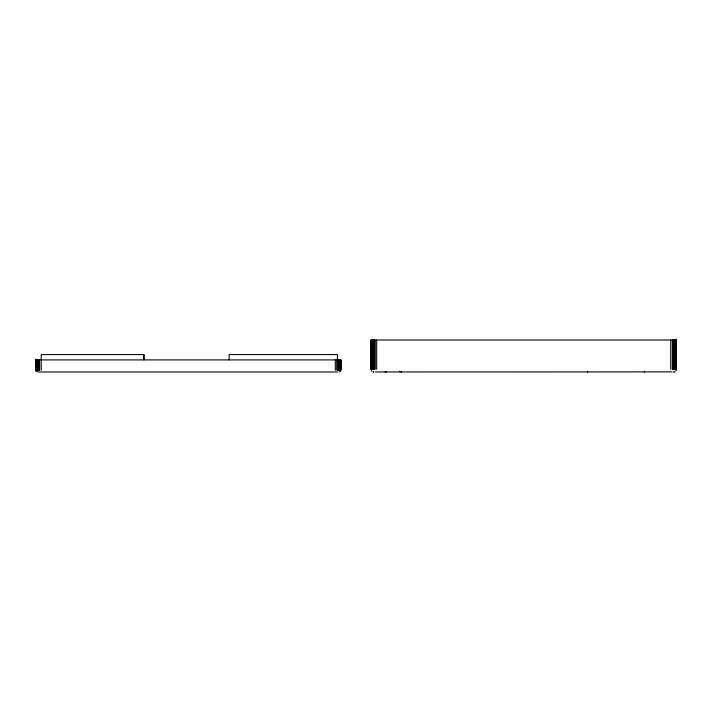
<?xml version="1.0" encoding="UTF-8"?>
<svg xmlns="http://www.w3.org/2000/svg" width="712" height="712" viewBox="0 0 712 712"><rect width="100%" height="100%" fill="white"/><g stroke="black" fill="none" stroke-linecap="round" stroke-linejoin="round"><path stroke-width="1.07" d="M143.895 354.576L143.895 359.907L143.904 354.576L41.269 354.576L41.252 370.204M676.311 370.009L675.617 371.201M340.737 371.094L339.063 371.976M672.119 371.887L375.518 371.976M386.376 371.62L385.041 371.976M38.332 371.976L35.84 371.094M39.16 371.976L337.417 371.976M401.381 371.976L399.494 371.201M371.806 371.201L371.121 370.009M676.4 369.314L676.4 340.024L371.032 340.024L371.032 369.314M676.24 340.024L676.24 369.314M676.151 340.024L676.151 369.314M676.035 340.024L675.902 369.314M675.75 340.024L675.75 369.314M675.581 340.024L675.581 369.314M675.394 340.024L675.394 369.314M675.19 340.024L675.19 369.314M674.967 340.024L674.967 369.314M674.727 340.024L674.727 369.314M674.478 340.024L674.478 369.314M674.211 340.024L674.211 369.314M673.935 340.024L673.935 369.314M673.65 340.024L673.65 369.314M673.356 340.024L673.356 369.314M673.045 340.024L673.045 369.314M672.733 340.024L672.733 369.314M672.413 340.024L672.413 369.314M670.749 340.024L670.749 369.314M644.449 371.201L644.449 371.976M587.631 371.201L587.631 371.976M376.675 340.024L376.675 369.314M375.019 340.024L375.019 369.314M374.699 340.024L374.699 369.314M374.387 340.024L374.387 369.314M374.076 340.024L374.076 369.314M373.782 340.024L373.782 369.314M373.488 340.024L373.488 369.314M373.213 340.024L373.213 369.314M372.946 340.024L372.946 369.314M372.696 340.024L372.696 369.314M372.465 340.024L372.465 369.314M372.243 340.024L372.243 369.314M372.038 340.024L372.038 369.314M371.851 340.024L371.851 369.314M371.673 340.024L371.673 369.314M371.522 340.024L371.522 369.314M371.388 340.024L371.388 369.314M371.281 340.024L371.281 369.314M371.183 340.024L371.183 369.314M340.968 370.204L340.968 359.907L35.6 359.907L35.6 370.204M340.817 359.907L340.719 370.204M340.612 359.907L340.612 370.204M340.478 359.907L340.478 370.204M340.327 359.907L340.327 370.204M340.149 359.907L340.149 370.204M339.962 359.907L339.962 370.204M339.757 359.907L339.757 370.204M339.535 359.907L339.535 370.204M339.304 359.907L339.304 370.204M339.054 359.907L339.054 370.204M338.787 359.907L338.787 370.204M338.512 359.907L338.512 370.204M338.218 359.907L338.218 370.204M337.924 359.907L337.924 370.204M337.613 359.907L337.613 370.204M337.435 359.907L337.435 354.576L229.122 354.576L229.122 359.907M337.301 359.907L337.301 370.204M336.981 359.907L336.981 370.204M335.325 359.907L335.325 370.204M39.587 359.907L39.587 370.204M39.267 359.907L39.267 370.204M38.955 359.907L38.955 370.204M38.644 359.907L38.644 370.204M38.35 359.907L38.35 370.204M38.065 359.907L38.065 370.204M37.789 359.907L37.789 370.204M37.522 359.907L37.522 370.204M37.273 359.907L37.273 370.204M37.033 359.907L37.033 370.204M36.81 359.907L36.81 370.204M36.606 359.907L36.606 370.204M36.419 359.907L36.419 370.204M36.25 359.907L36.25 370.204M36.098 359.907L36.098 370.204M35.965 359.907L35.849 370.204M35.76 359.907L35.76 370.204M674.273 371.887L673.614 371.976L674.3 371.887M373.159 371.887L373.809 371.976L373.159 371.887"/></g></svg>
